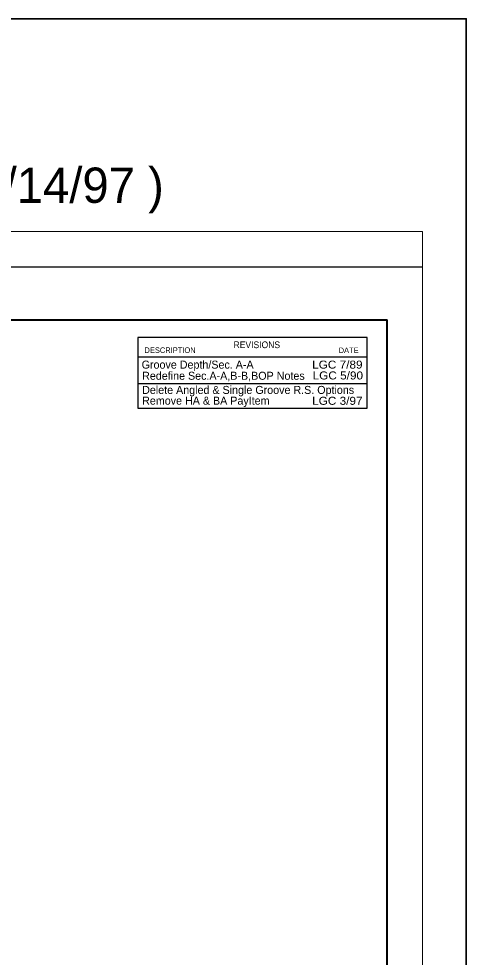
# Model space of a CAD drawing. Extents: x 290 to 799, y -237 to 274.
# Drawn here: x 735.8 to 799.1, y 141 to 273.9 of the extents above; entities that cross this region are included whole.
import ezdxf

# ---------------------------------------------------------------- set-up
doc = ezdxf.new("R2010")
doc.units = 0
doc.header["$LTSCALE"] = 0.52
doc.layers.add('1', color=7, linetype='Continuous', lineweight=13)
doc.layers.add('25', color=7, linetype='Continuous', lineweight=25)

msp = doc.modelspace()

# ---------------------------------------------------------------- linework, layer by layer
at = {"layer": '1'}
for p in [(432.9033, 243.7492), (792.8764, 13.7665)]:
    msp.add_line(p, (792.8764, 243.7492), dxfattribs=at)
at = {"layer": '1', "lineweight": 40}
for p in [(462.9011, 231.2504), (787.8765, 26.2657)]:
    msp.add_line(p, (787.8765, 231.2504), dxfattribs=at)
at = {"layer": '1', "lineweight": 35}
msp.add_lwpolyline([(426.7156, 9.899), (799.0729, 9.899), (799.0729, 273.8957), (426.7156, 273.8957)], close=True, dxfattribs=at)
at = {"layer": '1', "lineweight": 25}
msp.add_lwpolyline([(447.9023, 18.7664), (447.9023, 238.7497), (792.8764, 238.7497)], dxfattribs=at)
at = {"layer": '25'}
for p, q in [((752.5979, 225.9948), (785.0639, 225.9948)), ((752.5979, 222.2158), (785.07, 222.2158)), ((752.5979, 218.7258), (785.07, 218.7258))]:
    msp.add_line(p, q, dxfattribs=at)
msp.add_lwpolyline([(785.07, 218.7258), (785.07, 228.7363), (752.5979, 228.7363), (752.5979, 218.7258)], dxfattribs=at)

# ---------------------------------------------------------------- texts
at = {"layer": '1'}
msp.add_text('( p. 105 ) RUMBLE STRIP CONSTRUCTION DETAILS - ( RS-1-3 ) - FINAL ENGLISH ( 4/14/97 )', height=5, dxfattribs=at).set_placement((469.0865, 247.8218))
at = {"layer": '25'}
for s, height, p in [('DESCRIPTION', 0.7927, (753.5405, 226.5612)), ('DATE', 0.7927, (781.0178, 226.5427)), ('Groove Depth/Sec. A-A', 1.134, (753.1398, 224.3453)), ('Redefine Sec.A-A,B-B,BOP Notes', 1.134, (753.2075, 222.7678)), ('Delete Angled & Single Groove R.S. Options', 1.134, (753.2075, 220.761)), ('Remove HA & BA PayItem', 1.134, (753.2075, 219.2409))]:
    msp.add_text(s, height=height, dxfattribs=at).set_placement(p)
for s, height, width, p in [('REVISIONS', 0.9512, 0.95, (766.1497, 227.246)), ('LGC 7/89', 1.134, 1.1, (777.2641, 224.3457)), ('LGC 5/90', 1.134, 1.1, (777.3318, 222.8108)), ('LGC 3/97', 1.134, 1.1, (777.2635, 219.2209))]:
    msp.add_text(s, height=height, dxfattribs=dict(at, width=width)).set_placement(p)

doc.saveas('drawing.dxf')
